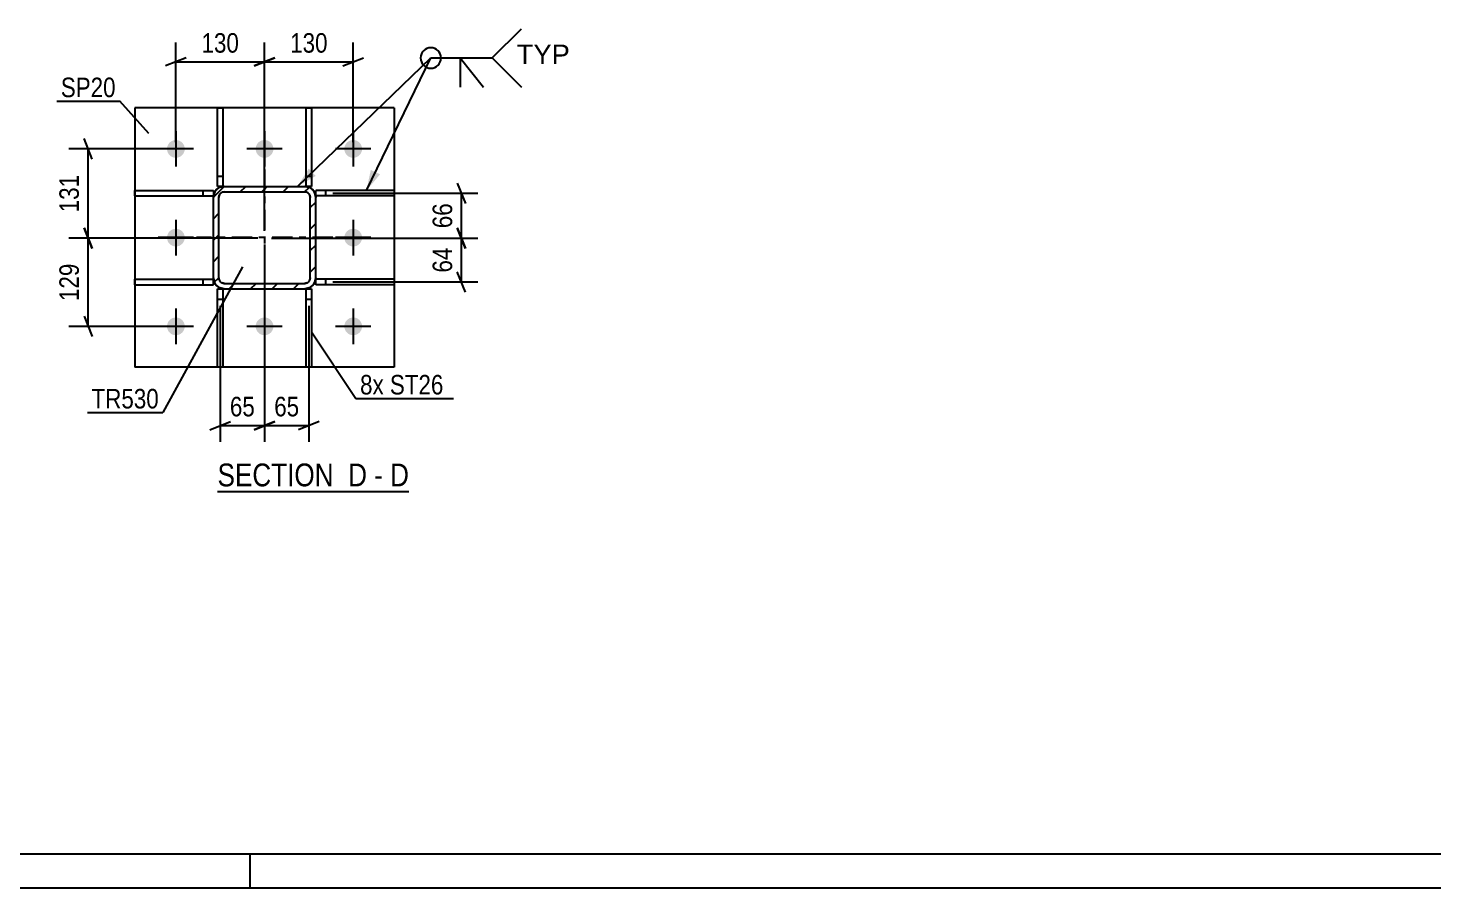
# Model space of a CAD drawing. Header units: millimetres. Extents: x -54 to 787, y -402 to 192.
# Drawn here: x 124.7 to 330.7, y -402.1 to -276.1 of the extents above; entities that cross this region are included whole.
import ezdxf

# ---------------------------------------------------------------- set-up
doc = ezdxf.new("R2010")
doc.units = ezdxf.units.MM
doc.linetypes.add('DXK_LINE_DOT2', pattern=[3.9198, 1.9599, -1.9599])
doc.linetypes.add('DXK_LINE_DOT3', pattern=[5.9187, 2.979, -0.9799, 0.9799, -0.9799])
doc.styles.add('Arial', font='ARIAL.TTF', dxfattribs={"height": 0.2})
doc.styles.add('Arial Narrow', font='ARIALN.TTF', dxfattribs={"height": 0.2})

# ---------------------------------------------------------------- blocks, each defined once
blk = doc.blocks.new('Unknown-122573057-1115')
at = {"color": 5, "linetype": 'Continuous'}
for p, q in [((-48.78, -397.11), (782.22, -397.11)), ((157.22, -402.11), (157.22, -397.11)), ((-53.78, -402.11), (787.22, -402.11))]:
    blk.add_line(p, q, dxfattribs=at)
blk = doc.blocks.new('Unknown-122573057-13 - 1232')
at = {"color": 6, "linetype": 'Continuous'}
blk.add_line((152.45, -344.02), (180.52, -344.02), dxfattribs=at)
at = {"color": 0, "linetype": 'Continuous'}
for points in [[(170.55, -343.27), (170.55, -339.77), (152.45, -339.77), (152.45, -343.27)], [(174.37, -343.27), (174.37, -339.77), (171.6, -339.77), (171.6, -343.27)], [(176.7, -343.27), (176.7, -339.77), (175.42, -339.77), (175.42, -343.27)], [(180.52, -343.27), (180.52, -339.77), (177.75, -339.77), (177.75, -343.27)]]:
    blk.add_wipeout(points, dxfattribs=at)
at = {"color": 7, "linetype": 'Continuous', "style": 'Arial Narrow'}
for s, p in [('SECTION ', (152.45, -343.27)), ('D', (171.6, -343.27)), ('-', (175.42, -343.27)), ('D', (177.75, -343.27))]:
    blk.add_text(s, height=3.34, dxfattribs=at).set_placement(p)
blk = doc.blocks.new('Bolt-122573057-1362 - 1232')
at = {"linetype": 'Continuous'}
for points in [[(147.64, -293.83, -1), (145.04, -293.83, -1)], [(160.64, -293.83, -1), (158.04, -293.83, -1)], [(173.64, -293.83, -1), (171.04, -293.83, -1)], [(147.64, -306.83, -1), (145.04, -306.83, -1)], [(173.64, -306.83, -1), (171.04, -306.83, -1)], [(147.64, -319.83, -1), (145.04, -319.83, -1)], [(160.64, -319.83, -1), (158.04, -319.83, -1)], [(173.64, -319.83, -1), (171.04, -319.83, -1)]]:
    blk.add_hatch(color=1, dxfattribs=at).paths.add_polyline_path(points)
at = {"color": 1, "linetype": 'Continuous'}
for p, q in [((146.34, -291.23), (146.34, -296.43)), ((159.34, -291.23), (159.34, -296.43)), ((172.34, -291.23), (172.34, -296.43)), ((148.94, -293.83), (143.74, -293.83)), ((161.94, -293.83), (156.74, -293.83)), ((174.94, -293.83), (169.74, -293.83)), ((146.34, -304.23), (146.34, -309.43)), ((172.34, -304.23), (172.34, -309.43)), ((148.94, -306.83), (143.74, -306.83)), ((174.94, -306.83), (169.74, -306.83)), ((146.34, -317.23), (146.34, -322.43)), ((159.34, -317.23), (159.34, -322.43)), ((172.34, -317.23), (172.34, -322.43)), ((148.94, -319.83), (143.74, -319.83)), ((161.94, -319.83), (156.74, -319.83)), ((174.94, -319.83), (169.74, -319.83))]:
    blk.add_line(p, q, dxfattribs=at)
blk = doc.blocks.new('Part-122573057-1392 - 1232')
at = {"color": 2, "linetype": 'Continuous'}
for p, q in [((165.44, -325.83), (165.44, -314.33)), ((165.44, -314.33), (166.24, -314.33)), ((166.24, -314.33), (166.24, -325.83)), ((166.24, -325.83), (165.44, -325.83))]:
    blk.add_line(p, q, dxfattribs=at)
at = {"color": 7, "linetype": 'DXK_LINE_DOT2'}
blk.add_line((165.44, -315.83), (166.24, -315.83), dxfattribs=at)
blk = doc.blocks.new('Part-122573057-1382 - 1232')
at = {"color": 2, "linetype": 'Continuous'}
for p, q in [((165.44, -299.33), (165.44, -287.83)), ((165.44, -287.83), (166.24, -287.83)), ((166.24, -287.83), (166.24, -299.33)), ((166.24, -299.33), (165.44, -299.33))]:
    blk.add_line(p, q, dxfattribs=at)
at = {"color": 7, "linetype": 'DXK_LINE_DOT2'}
blk.add_line((165.44, -297.83), (166.24, -297.83), dxfattribs=at)
blk = doc.blocks.new('Part-122573057-1387 - 1232')
at = {"color": 2, "linetype": 'Continuous'}
for p, q in [((152.44, -299.33), (152.44, -287.83)), ((152.44, -287.83), (153.24, -287.83)), ((153.24, -287.83), (153.24, -299.33)), ((153.24, -299.33), (152.44, -299.33))]:
    blk.add_line(p, q, dxfattribs=at)
at = {"color": 7, "linetype": 'DXK_LINE_DOT2'}
blk.add_line((152.44, -297.83), (153.24, -297.83), dxfattribs=at)
blk = doc.blocks.new('Part-122573057-1397 - 1232')
at = {"color": 2, "linetype": 'Continuous'}
for p, q in [((152.44, -325.83), (152.44, -314.33)), ((152.44, -314.33), (153.24, -314.33)), ((153.24, -314.33), (153.24, -325.83)), ((153.24, -325.83), (152.44, -325.83))]:
    blk.add_line(p, q, dxfattribs=at)
at = {"color": 7, "linetype": 'DXK_LINE_DOT2'}
blk.add_line((152.44, -315.83), (153.24, -315.83), dxfattribs=at)
blk = doc.blocks.new('Part-122573057-1415 - 1232')
at = {"color": 2, "linetype": 'Continuous'}
for p, q in [((178.34, -287.83), (140.34, -287.83)), ((140.34, -287.83), (140.34, -325.83)), ((178.34, -287.83), (178.34, -325.83)), ((178.34, -325.83), (140.34, -325.83))]:
    blk.add_line(p, q, dxfattribs=at)
blk = doc.blocks.new('Part-122573057-1432 - 1232')
at = {"color": 2, "linetype": 'Continuous'}
for p, q in [((178.34, -299.93), (166.84, -299.93)), ((166.84, -300.73), (166.84, -299.93)), ((178.34, -300.73), (166.84, -300.73)), ((178.34, -299.93), (178.34, -300.73))]:
    blk.add_line(p, q, dxfattribs=at)
at = {"color": 7, "linetype": 'DXK_LINE_DOT2'}
blk.add_line((168.34, -300.73), (168.34, -299.93), dxfattribs=at)
blk = doc.blocks.new('Part-122573057-1437 - 1232')
at = {"color": 2, "linetype": 'Continuous'}
for p, q in [((178.34, -312.93), (166.84, -312.93)), ((166.84, -313.73), (166.84, -312.93)), ((178.34, -312.93), (178.34, -313.73)), ((178.34, -313.73), (166.84, -313.73))]:
    blk.add_line(p, q, dxfattribs=at)
at = {"color": 7, "linetype": 'DXK_LINE_DOT2'}
blk.add_line((168.34, -313.73), (168.34, -312.93), dxfattribs=at)
blk = doc.blocks.new('Part-122573057-1448 - 1232')
at = {"color": 2, "linetype": 'Continuous'}
for p, q in [((140.34, -300.73), (140.34, -299.93)), ((140.34, -299.93), (151.84, -299.93)), ((140.34, -300.73), (151.84, -300.73)), ((151.84, -299.93), (151.84, -300.73))]:
    blk.add_line(p, q, dxfattribs=at)
at = {"color": 7, "linetype": 'DXK_LINE_DOT2'}
blk.add_line((150.34, -300.73), (150.34, -299.93), dxfattribs=at)
blk = doc.blocks.new('Part-122573057-1453 - 1232')
at = {"color": 2, "linetype": 'Continuous'}
for p, q in [((140.34, -313.73), (140.34, -312.93)), ((140.34, -312.93), (151.84, -312.93)), ((151.84, -313.73), (151.84, -312.93)), ((140.34, -313.73), (151.84, -313.73))]:
    blk.add_line(p, q, dxfattribs=at)
at = {"color": 7, "linetype": 'DXK_LINE_DOT2'}
blk.add_line((150.34, -313.73), (150.34, -312.93), dxfattribs=at)
blk = doc.blocks.new('Part-122573057-1470 - 1232')
at = {"linetype": 'Continuous'}
h = blk.add_hatch(dxfattribs=at)
h.set_pattern_fill('', scale=0.7, style=0, pattern_type=0)
h.set_pattern_definition([(45, (153.4387, -299.3266), (-1.57154, 1.57154), [])])
h.paths.add_polyline_path([(165.24, -299.33), (153.44, -299.33), (152.83, -299.45), (152.31, -299.8), (151.96, -300.31), (151.84, -300.93), (151.84, -312.73), (151.96, -313.34), (152.31, -313.86), (152.83, -314.2), (153.44, -314.33), (165.24, -314.33), (165.85, -314.2), (166.37, -313.86), (166.72, -313.34), (166.84, -312.73), (166.84, -300.93), (166.72, -300.31), (166.37, -299.8), (165.85, -299.45)])
h.paths.add_polyline_path([(165.98, -300.62), (166.04, -300.93), (166.04, -312.73), (165.98, -313.03), (165.8, -313.29), (165.54, -313.47), (165.24, -313.53), (153.44, -313.53), (153.13, -313.47), (152.87, -313.29), (152.7, -313.03), (152.64, -312.73), (152.64, -300.93), (152.7, -300.62), (152.87, -300.36), (153.13, -300.19), (153.44, -300.13), (165.24, -300.13), (165.54, -300.19), (165.8, -300.36)])
at = {"color": 7, "linetype": 'DXK_LINE_DOT3'}
for p, q in [((159.34, -296.83), (159.34, -316.83)), ((169.34, -306.83), (149.34, -306.83))]:
    blk.add_line(p, q, dxfattribs=at)
at = {"color": 7, "linetype": 'DXK_LINE_DOT2'}
for p, q in [((151.84, -300.93), (151.96, -300.31)), ((152.7, -300.62), (152.64, -300.93)), ((152.83, -299.45), (153.44, -299.33)), ((153.44, -300.13), (153.13, -300.19)), ((153.44, -299.33), (165.24, -299.33)), ((153.44, -300.13), (165.24, -300.13)), ((165.24, -299.33), (165.85, -299.45)), ((165.54, -300.19), (165.24, -300.13)), ((166.04, -300.93), (165.98, -300.62)), ((166.72, -300.31), (166.84, -300.93)), ((151.84, -312.73), (151.84, -300.93)), ((152.64, -312.73), (152.64, -300.93)), ((166.04, -312.73), (166.04, -300.93)), ((166.84, -312.73), (166.84, -300.93)), ((151.96, -313.34), (151.84, -312.73)), ((152.64, -312.73), (152.7, -313.03)), ((165.98, -313.03), (166.04, -312.73)), ((166.84, -312.73), (166.72, -313.34)), ((153.44, -314.33), (152.83, -314.2)), ((153.13, -313.47), (153.44, -313.53)), ((153.44, -313.53), (165.24, -313.53)), ((153.44, -314.33), (165.24, -314.33)), ((165.24, -313.53), (165.54, -313.47)), ((165.85, -314.2), (165.24, -314.33))]:
    blk.add_line(p, q, dxfattribs=at)
at = {"color": 2, "linetype": 'Continuous'}
for p, q in [((151.96, -300.31), (151.84, -300.93)), ((152.64, -300.93), (152.7, -300.62)), ((153.44, -299.33), (152.83, -299.45)), ((153.13, -300.19), (153.44, -300.13)), ((153.44, -299.33), (165.24, -299.33)), ((153.44, -300.13), (165.24, -300.13)), ((165.85, -299.45), (165.24, -299.33)), ((165.24, -300.13), (165.54, -300.19)), ((165.98, -300.62), (166.04, -300.93)), ((166.84, -300.93), (166.72, -300.31)), ((151.84, -312.73), (151.84, -300.93)), ((152.64, -312.73), (152.64, -300.93)), ((166.04, -312.73), (166.04, -300.93)), ((166.84, -312.73), (166.84, -300.93)), ((151.84, -312.73), (151.96, -313.34)), ((152.7, -313.03), (152.64, -312.73)), ((166.04, -312.73), (165.98, -313.03)), ((166.72, -313.34), (166.84, -312.73)), ((152.83, -314.2), (153.44, -314.33)), ((153.44, -313.53), (153.13, -313.47)), ((153.44, -313.53), (165.24, -313.53)), ((153.44, -314.33), (165.24, -314.33)), ((165.54, -313.47), (165.24, -313.53)), ((165.24, -314.33), (165.85, -314.2))]:
    blk.add_line(p, q, dxfattribs=at)
at = {"color": 7, "linetype": 'DXK_LINE_DOT2'}
for centre, radius, start, end in [((153.44, -300.93), 1.6, 112.5, 157.5), ((153.44, -300.93), 0.8, 112.5, 157.5), ((165.24, -300.93), 0.8, 22.5, 67.5), ((165.24, -300.93), 1.6, 22.5, 67.5), ((153.44, -312.73), 0.8, 202.5, 247.5), ((165.24, -312.73), 0.8, 292.5, 337.5), ((153.44, -312.73), 1.6, 202.5, 247.5), ((165.24, -312.73), 1.6, 292.5, 337.5)]:
    blk.add_arc(centre, radius, start, end, dxfattribs=at)
at = {"color": 2, "linetype": 'Continuous'}
for centre, radius, start, end in [((153.44, -300.93), 1.6, 112.5, 157.5), ((153.44, -300.93), 0.8, 112.5, 157.5), ((165.24, -300.93), 0.8, 22.5, 67.5), ((165.24, -300.93), 1.6, 22.5, 67.5), ((153.44, -312.73), 0.8, 202.5, 247.5), ((165.24, -312.73), 0.8, 292.5, 337.5), ((153.44, -312.73), 1.6, 202.5, 247.5), ((165.24, -312.73), 1.6, 292.5, 337.5)]:
    blk.add_arc(centre, radius, start, end, dxfattribs=at)
blk = doc.blocks.new('StraightDimension-122573057-1563 - 1232')
at = {"color": 7, "linetype": 'Continuous'}
for p, q in [((187.6, -305.42), (188.8, -308.42)), ((160.34, -306.92), (190.6, -306.92)), ((188.2, -313.33), (188.2, -306.92)), ((188.8, -314.83), (187.6, -311.83)), ((169.34, -313.33), (190.6, -313.33))]:
    blk.add_line(p, q, dxfattribs=at)
at = {"color": 0}
blk.add_wipeout([(187.45, -307.7), (183.25, -307.7), (183.25, -312.55), (187.45, -312.55)], dxfattribs=at)
at = {"color": 3, "style": 'Arial Narrow'}
blk.add_text('64', height=2.863, rotation=90.0002, dxfattribs=at).set_placement((186.85, -311.95))
blk = doc.blocks.new('StraightDimension-122573057-1512 - 1232')
at = {"color": 7, "linetype": 'Continuous'}
for p, q in [((159.34, -307.83), (159.34, -336.77)), ((165.84, -316.83), (165.84, -336.77)), ((157.84, -334.97), (160.84, -333.77)), ((159.34, -334.37), (165.84, -334.37)), ((167.34, -333.77), (164.34, -334.97))]:
    blk.add_line(p, q, dxfattribs=at)
at = {"color": 0}
blk.add_wipeout([(165.02, -333.62), (165.02, -329.42), (160.16, -329.42), (160.16, -333.62)], dxfattribs=at)
at = {"color": 3, "style": 'Arial Narrow'}
blk.add_text('65', height=2.863, dxfattribs=at).set_placement((160.76, -333.02))
blk = doc.blocks.new('StraightDimension-122573057-1499 - 1232')
at = {"color": 7, "linetype": 'Continuous'}
for p, q in [((159.34, -305.83), (159.34, -278.23)), ((172.34, -292.83), (172.34, -278.23)), ((160.84, -280.48), (157.84, -281.68)), ((159.34, -281.08), (172.34, -281.08)), ((170.84, -281.68), (173.84, -280.48))]:
    blk.add_line(p, q, dxfattribs=at)
at = {"color": 0}
blk.add_wipeout([(169.18, -280.33), (169.18, -276.13), (162.5, -276.13), (162.5, -280.33)], dxfattribs=at)
at = {"color": 3, "style": 'Arial Narrow'}
blk.add_text('130', height=2.863, dxfattribs=at).set_placement((163.1, -279.73))
blk = doc.blocks.new('StraightDimension-122573057-1483 - 1232')
at = {"color": 7, "linetype": 'Continuous'}
for p, q in [((146.34, -292.83), (146.34, -278.23)), ((159.34, -305.83), (159.34, -278.23)), ((147.84, -280.48), (144.84, -281.68)), ((146.34, -281.08), (159.34, -281.08)), ((157.84, -281.68), (160.84, -280.48))]:
    blk.add_line(p, q, dxfattribs=at)
at = {"color": 0}
blk.add_wipeout([(156.18, -280.33), (156.18, -276.13), (149.5, -276.13), (149.5, -280.33)], dxfattribs=at)
at = {"color": 3, "style": 'Arial Narrow'}
blk.add_text('130', height=2.863, dxfattribs=at).set_placement((150.1, -279.73))
blk = doc.blocks.new('StraightDimension-122573057-1523 - 1232')
at = {"color": 7, "linetype": 'Continuous'}
for p, q in [((159.34, -307.83), (159.34, -336.77)), ((152.84, -316.83), (152.84, -336.77)), ((151.34, -334.97), (154.34, -333.77)), ((152.84, -334.37), (159.34, -334.37)), ((160.84, -333.77), (157.84, -334.97))]:
    blk.add_line(p, q, dxfattribs=at)
at = {"color": 0}
blk.add_wipeout([(158.52, -333.62), (158.52, -329.42), (153.66, -329.42), (153.66, -333.62)], dxfattribs=at)
at = {"color": 3, "style": 'Arial Narrow'}
blk.add_text('65', height=2.863, dxfattribs=at).set_placement((154.26, -333.02))
blk = doc.blocks.new('StraightDimension-122573057-1542 - 1232')
at = {"color": 7, "linetype": 'Continuous'}
for p, q in [((134.07, -308.42), (132.87, -305.42)), ((158.34, -306.92), (130.62, -306.92)), ((133.47, -319.83), (133.47, -306.92)), ((132.87, -318.33), (134.07, -321.33)), ((145.34, -319.83), (130.62, -319.83))]:
    blk.add_line(p, q, dxfattribs=at)
at = {"color": 0}
blk.add_wipeout([(132.72, -310.03), (128.52, -310.03), (128.52, -316.72), (132.72, -316.72)], dxfattribs=at)
at = {"color": 3, "style": 'Arial Narrow'}
blk.add_text('129', height=2.863, rotation=90.0002, dxfattribs=at).set_placement((132.12, -316.12))
blk = doc.blocks.new('StraightDimension-122573057-1531 - 1232')
at = {"color": 7, "linetype": 'Continuous'}
for p, q in [((134.07, -295.33), (132.87, -292.33)), ((145.34, -293.83), (130.62, -293.83)), ((133.47, -306.92), (133.47, -293.83)), ((132.87, -305.42), (134.07, -308.42)), ((158.34, -306.92), (130.62, -306.92))]:
    blk.add_line(p, q, dxfattribs=at)
at = {"color": 0}
blk.add_wipeout([(132.72, -297.03), (128.52, -297.03), (128.52, -303.72), (132.72, -303.72)], dxfattribs=at)
at = {"color": 3, "style": 'Arial Narrow'}
blk.add_text('131', height=2.863, rotation=90.0002, dxfattribs=at).set_placement((132.12, -303.12))
blk = doc.blocks.new('StraightDimension-122573057-1554 - 1232')
at = {"color": 7, "linetype": 'Continuous'}
for p, q in [((169.34, -300.33), (190.6, -300.33)), ((187.6, -298.83), (188.8, -301.83)), ((188.2, -306.92), (188.2, -300.33)), ((188.8, -308.42), (187.6, -305.42)), ((160.34, -306.92), (190.6, -306.92))]:
    blk.add_line(p, q, dxfattribs=at)
at = {"color": 0}
blk.add_wipeout([(187.45, -301.2), (183.25, -301.2), (183.25, -306.05), (187.45, -306.05)], dxfattribs=at)
at = {"color": 3, "style": 'Arial Narrow'}
blk.add_text('66', height=2.863, rotation=90.0002, dxfattribs=at).set_placement((186.85, -305.45))
blk = doc.blocks.new('Mark-122573057-1411 - 1232')
at = {"color": 0}
blk.add_wipeout([(137.51, -286.25), (137.51, -283.25), (129.47, -283.25), (129.47, -286.25)], dxfattribs=at)
blk.add_wipeout([(137.51, -286.25), (137.51, -283.25), (129.47, -283.25), (129.47, -286.25)], dxfattribs=at)
at = {"color": 30, "linetype": 'Continuous'}
for p in [(128.87, -286.85), (142.39, -291.59)]:
    blk.add_line(p, (138.11, -286.85), dxfattribs=at)
at = {"color": 3, "style": 'Arial Narrow'}
blk.add_text('SP20', height=2.863, dxfattribs=at).set_placement((129.47, -286.25))
blk = doc.blocks.new('Mark-122573057-1466 - 1232')
at = {"color": 0}
blk.add_wipeout([(143.85, -331.86), (143.85, -328.86), (133.98, -328.86), (133.98, -331.86)], dxfattribs=at)
blk.add_wipeout([(143.85, -331.86), (143.85, -328.86), (133.98, -328.86), (133.98, -331.86)], dxfattribs=at)
at = {"color": 30, "linetype": 'Continuous'}
for p in [(156.09, -311.09), (133.38, -332.46)]:
    blk.add_line(p, (144.45, -332.46), dxfattribs=at)
at = {"color": 3, "style": 'Arial Narrow'}
blk.add_text('TR530', height=2.863, dxfattribs=at).set_placement((133.98, -331.86))
blk = doc.blocks.new('WeldMark-122573057-1570 - 1232')
at = {"linetype": 'Continuous'}
for points in [[(166.86, -297.79), (164.18, -299.33), (165.82, -296.71)], [(176.27, -297.56), (174.28, -299.93), (174.92, -296.9)]]:
    blk.add_hatch(color=30, dxfattribs=at).paths.add_polyline_path(points)
at = {"color": 30, "linetype": 'Continuous'}
for p, q in [((164.18, -299.33), (183.72, -280.51)), ((174.28, -299.93), (183.72, -280.51)), ((183.72, -280.51), (192.72, -280.51))]:
    blk.add_line(p, q, dxfattribs=at)
at = {"color": 3, "linetype": 'Continuous'}
for q in [(191.44, -284.79), (188.01, -284.79)]:
    blk.add_line((188.01, -280.51), q, dxfattribs=at)
for start, end in [(90, 270), (270, 90)]:
    blk.add_arc((183.72, -280.51), 1.5, start, end, dxfattribs=at)
at = {"color": 0, "linetype": 'Continuous'}
blk.add_wipeout([(204.1, -281.41), (204.1, -278.41), (196.32, -278.41), (196.32, -281.41)], dxfattribs=at)
blk.add_wipeout([(204.1, -281.41), (204.1, -278.41), (196.32, -278.41), (196.32, -281.41)], dxfattribs=at)
at = {"color": 3, "linetype": 'Continuous'}
for q in [(197.01, -276.22), (197.01, -284.79)]:
    blk.add_line((192.72, -280.51), q, dxfattribs=at)
at = {"color": 3, "linetype": 'Continuous', "style": 'Arial'}
blk.add_text('TYP', height=2.865, dxfattribs=at).set_placement((196.32, -281.41))
blk = doc.blocks.new('MarkSet-122573057-1624 - 1232')
at = {"color": 0}
blk.add_wipeout([(176.82, -329.81), (176.82, -326.81), (173.35, -326.81), (173.35, -329.81)], dxfattribs=at)
blk.add_wipeout([(176.82, -329.81), (176.82, -326.81), (173.35, -326.81), (173.35, -329.81)], dxfattribs=at)
at = {"color": 30, "linetype": 'Continuous'}
blk.add_line((166.24, -320.61), (172.75, -330.41), dxfattribs=at)
at = {"color": 0}
blk.add_wipeout([(185.57, -329.81), (185.57, -326.81), (177.72, -326.81), (177.72, -329.81)], dxfattribs=at)
blk.add_wipeout([(185.57, -329.81), (185.57, -326.81), (177.72, -326.81), (177.72, -329.81)], dxfattribs=at)
at = {"color": 30, "linetype": 'Continuous'}
blk.add_line((172.75, -330.41), (187.07, -330.41), dxfattribs=at)
at = {"color": 3, "style": 'Arial Narrow'}
for s, p in [('8x', (173.35, -329.81)), ('ST26', (177.72, -329.81))]:
    blk.add_text(s, height=2.863, dxfattribs=at).set_placement(p)

msp = doc.modelspace()

# ---------------------------------------------------------------- block references
for name in ['Unknown-122573057-1115', 'Part-122573057-1415 - 1232', 'Part-122573057-1387 - 1232', 'Part-122573057-1382 - 1232', 'Bolt-122573057-1362 - 1232', 'Part-122573057-1470 - 1232', 'Part-122573057-1448 - 1232', 'Part-122573057-1432 - 1232', 'Part-122573057-1453 - 1232', 'Part-122573057-1437 - 1232', 'Part-122573057-1397 - 1232', 'Part-122573057-1392 - 1232']:
    msp.add_blockref(name, (0, 0))

# ---------------------------------------------------------------- next in the draw order: block references
for name in ['StraightDimension-122573057-1563 - 1232', 'Unknown-122573057-13 - 1232']:
    msp.add_blockref(name, (0, 0))

# ---------------------------------------------------------------- next in the draw order: block references
for name in ['StraightDimension-122573057-1499 - 1232', 'StraightDimension-122573057-1512 - 1232']:
    msp.add_blockref(name, (0, 0))

# ---------------------------------------------------------------- next in the draw order: block references
for name in ['StraightDimension-122573057-1483 - 1232', 'StraightDimension-122573057-1523 - 1232', 'MarkSet-122573057-1624 - 1232']:
    msp.add_blockref(name, (0, 0))

# ---------------------------------------------------------------- next in the draw order: block references
for name in ['StraightDimension-122573057-1554 - 1232', 'StraightDimension-122573057-1542 - 1232']:
    msp.add_blockref(name, (0, 0))

# ---------------------------------------------------------------- next in the draw order: block references
for name in ['WeldMark-122573057-1570 - 1232', 'StraightDimension-122573057-1531 - 1232', 'Mark-122573057-1466 - 1232']:
    msp.add_blockref(name, (0, 0))

# ---------------------------------------------------------------- next in the draw order: block references
msp.add_blockref('Mark-122573057-1411 - 1232', (0, 0))

doc.saveas('drawing.dxf')
